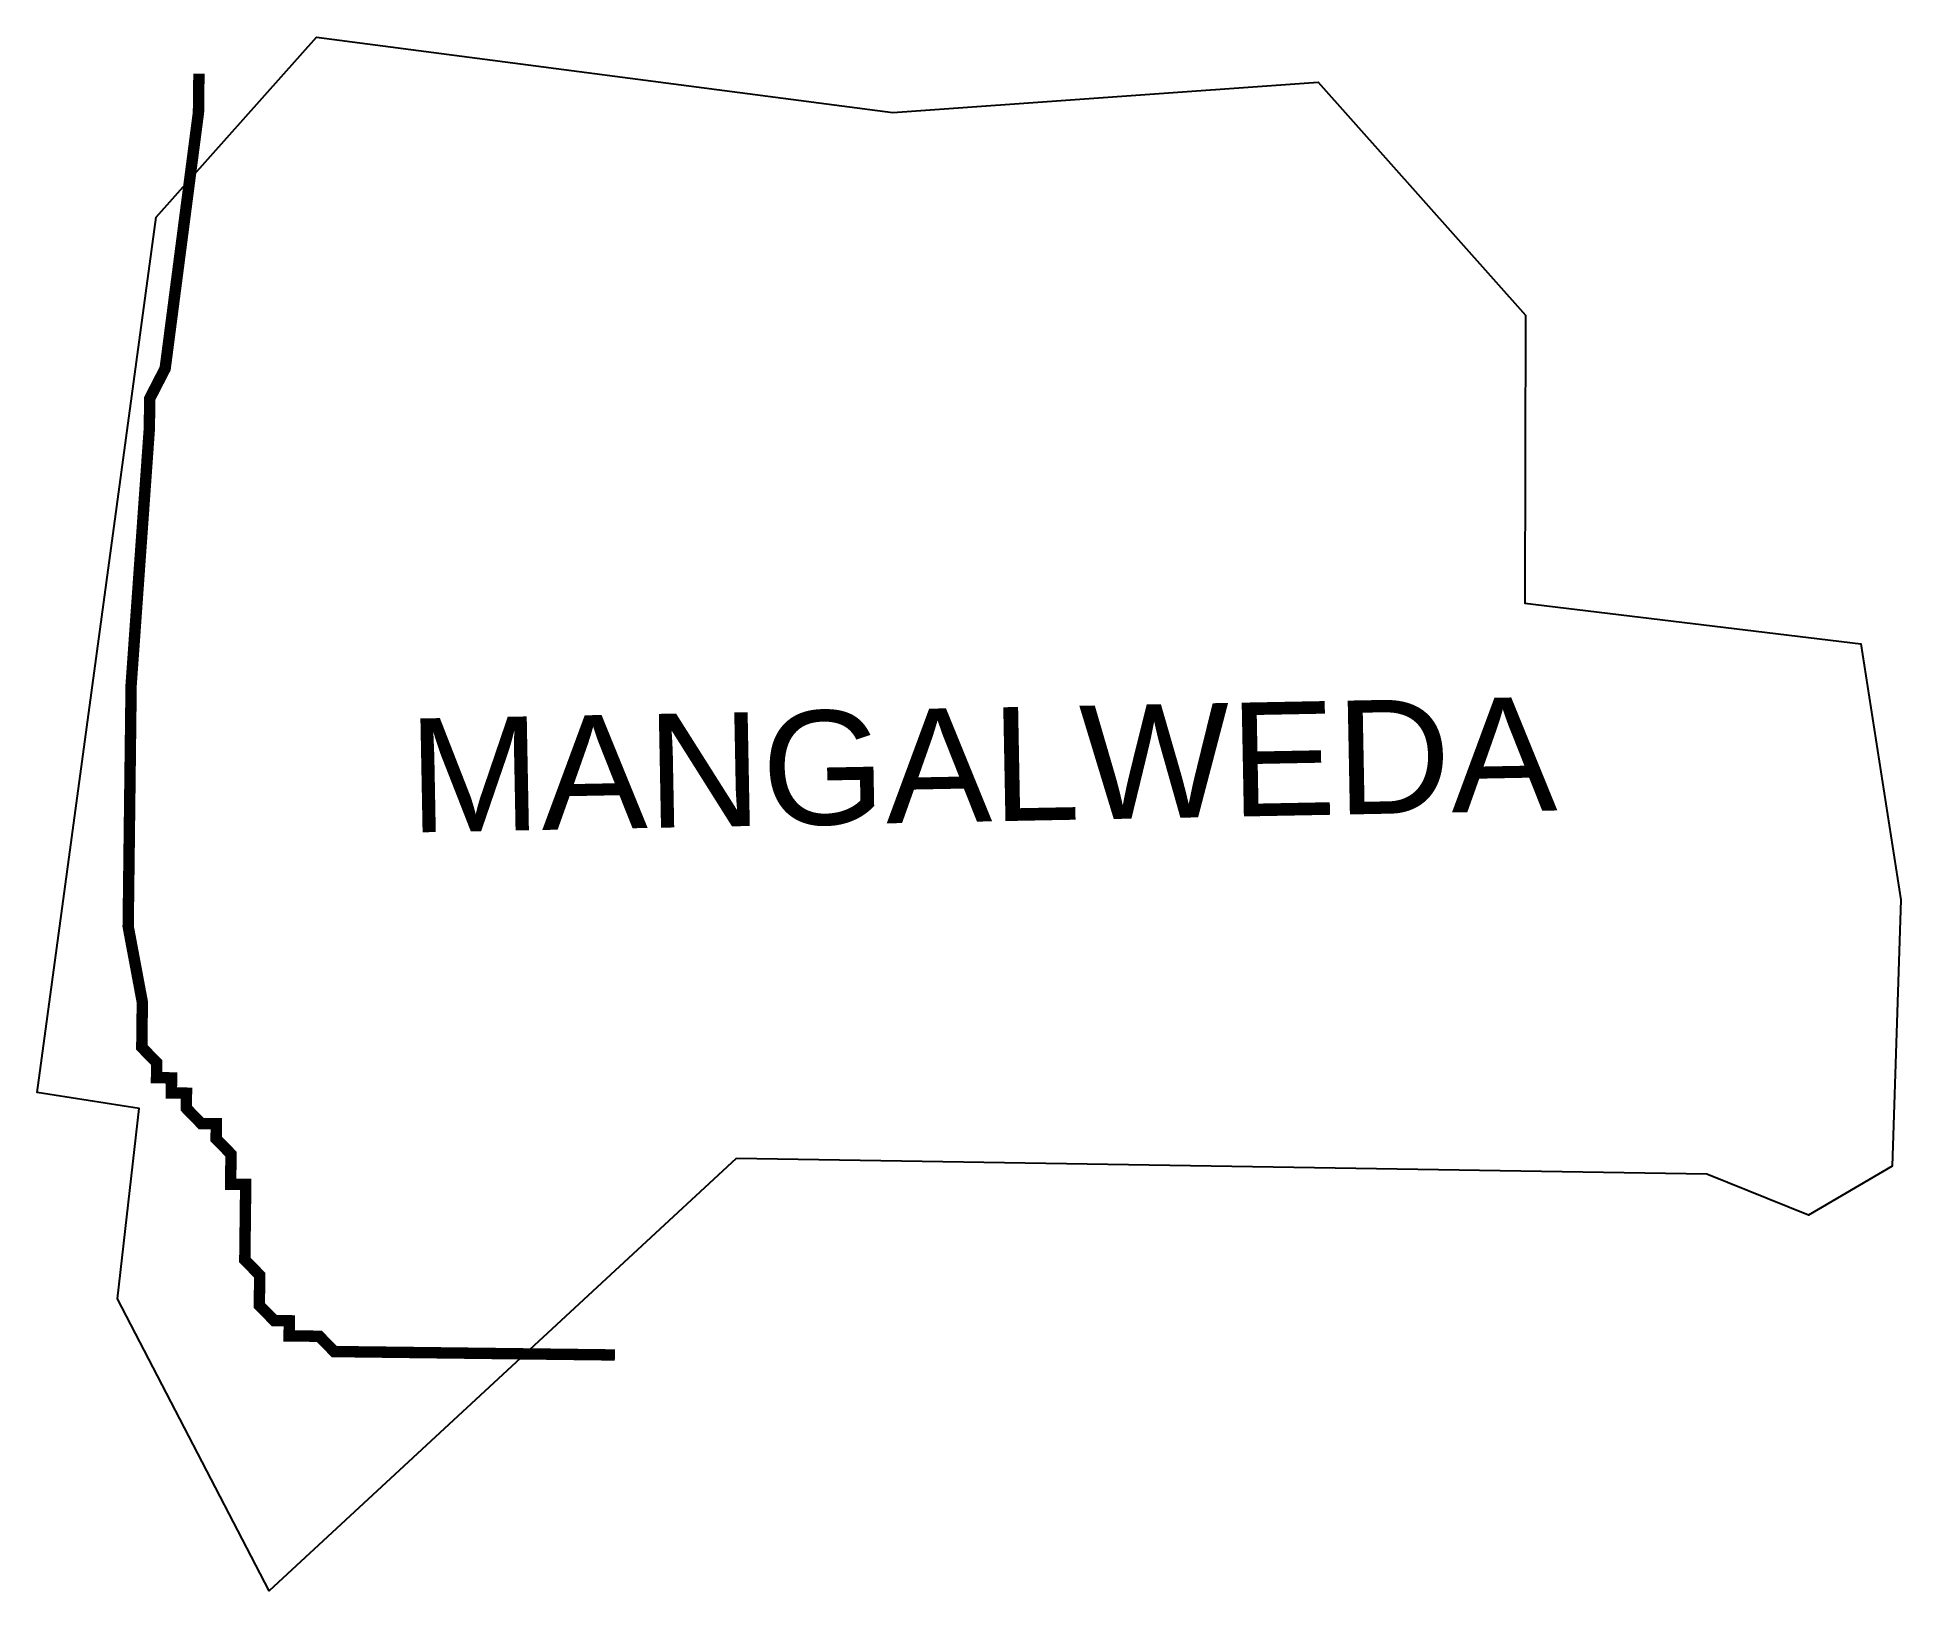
# Model space of a CAD drawing. Header units: metres. Extents: x 261902 to 262393, y 2168866 to 2169275.
import ezdxf

# ---------------------------------------------------------------- set-up
doc = ezdxf.new("R2010")
doc.units = ezdxf.units.M
for name, color, linetype in [('HIGH TIDE LINE', 6, 'Continuous'), ('village', 3, 'Continuous'), ('VILLAGE NAME', 250, 'Continuous')]:
    doc.layers.add(name, color=color, linetype=linetype)
doc.styles.get("Standard").update_dxf_attribs({"font": 'simplex.shx'})

msp = doc.modelspace()

# ---------------------------------------------------------------- linework, layer by layer
at = {"layer": 'HIGH TIDE LINE', "lineweight": 35, "const_width": 3}
msp.add_lwpolyline([(261944.54, 2169265.58), (261944.42, 2169255.39), (261935.64, 2169187.89), (261931.57, 2169179.98), (261931.47, 2169172.03), (261926.67, 2169104.47), (261925.89, 2169040.85), (261929.62, 2169020.92), (261929.48, 2169008.99), (261933.41, 2169004.96), (261933.36, 2169000.99), (261937.33, 2169000.94), (261937.28, 2168996.96), (261941.26, 2168996.91), (261941.21, 2168992.94), (261945.14, 2168988.91), (261949.12, 2168988.86), (261949.07, 2168984.89), (261952.99, 2168980.86), (261952.9, 2168972.91), (261956.87, 2168972.86), (261956.63, 2168952.98), (261960.56, 2168948.95), (261960.46, 2168941), (261964.39, 2168936.97), (261968.36, 2168936.92), (261968.31, 2168932.95), (261976.27, 2168932.85), (261980.19, 2168928.82), (262054.18, 2168927.92)], dxfattribs=at)
at = {"layer": 'village', "color": 3}
msp.add_polyline3d([(262393.11, 2169047.88, 0), (262390.89, 2168977.67, 0), (262368.78, 2168964.8, 0), (262342.01, 2168975.54, 0), (262086.14, 2168979.66, 0), (261963.08, 2168865.79, 0), (261923.08, 2168942.69, 0), (261928.76, 2168992.91, 0), (261901.93, 2168997.08, 0), (261933.28, 2169227.74, 0), (261975.54, 2169275.17, 0), (262127.41, 2169255.37, 0), (262239.56, 2169263.3, 0), (262294.17, 2169201.96, 0), (262294.02, 2169126.07, 0), (262382.56, 2169115.3, 0)], close=True, dxfattribs=at)

# ---------------------------------------------------------------- texts
at = {"layer": 'VILLAGE NAME', "insert": (261999.48, 2169095.59), "char_height": 30, "attachment_point": 1, "rotation": 1.1028}
msp.add_mtext_dynamic_manual_height_columns('{\\fArial|b0|i0|c0|p34;MANGALWEDA}', width=726.9295, gutter_width=543.74, heights=[0], dxfattribs=at)

doc.saveas('drawing.dxf')
